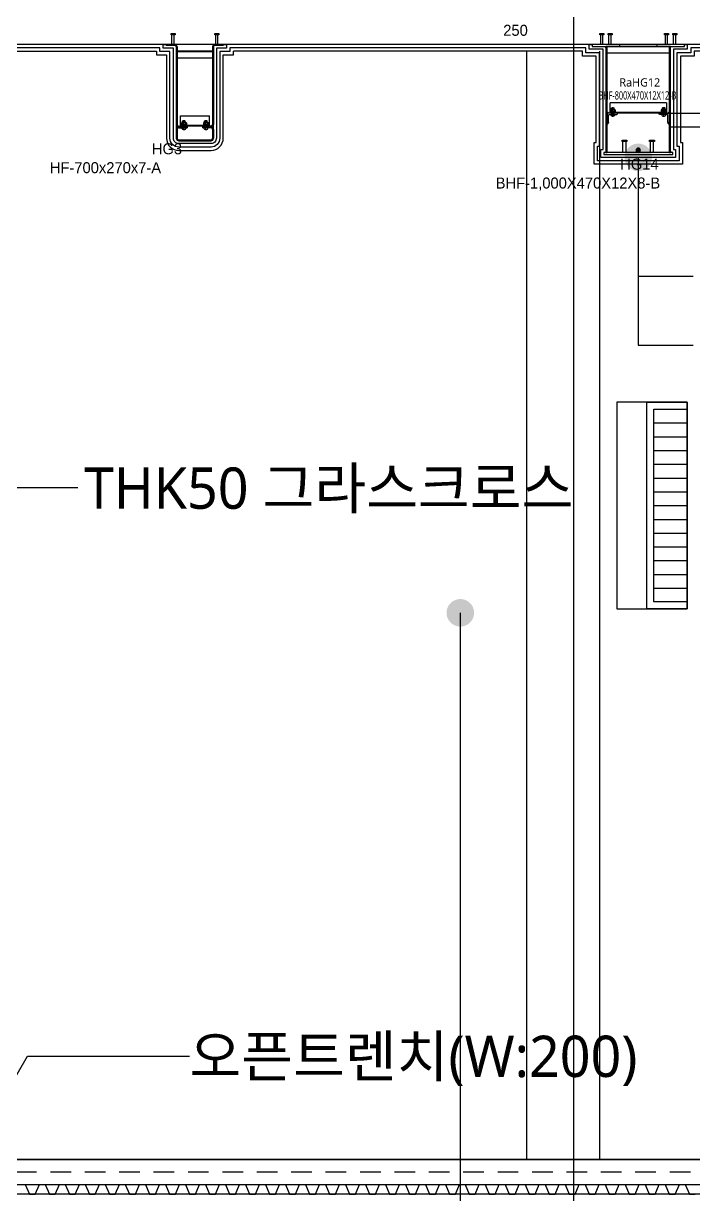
# Model space of a CAD drawing. Header units: millimetres. Extents: x 0 to 244676, y -5263 to 84354.
# Drawn here: x 154304 to 159173, y 58225 to 66731 of the extents above; entities that cross this region are included whole.
import ezdxf
from ezdxf.enums import TextEntityAlignment as Align

# ---------------------------------------------------------------- set-up
doc = ezdxf.new("R2010")
doc.units = ezdxf.units.MM
doc.header["$LTSCALE"] = 100
doc.header["$MEASUREMENT"] = 0
doc.header["$PDSIZE"] = -10
for name, pattern in [('CENTER', [2, 1.25, -0.25, 0.25, -0.25]), ('HID', [2.5, 1.5, -1]), ('HIDDEN', [9.525, 6.35, -3.175])]:
    doc.linetypes.add(name, pattern=pattern)
doc.layers.get('0').update_dxf_attribs({"linetype": 'CONTINUOUS'})
doc.layers.get('Defpoints').update_dxf_attribs({"color": 171, "linetype": 'CONTINUOUS'})
for name, color, linetype in [('251', 251, 'CONTINUOUS'), ('BOLT', 6, 'CONTINUOUS'), ('cen', 14, 'CONTINUOUS'), ('CEN(ST)', 1, 'CENTER'), ('CON', 2, 'CONTINUOUS'), ('ELE-6', 8, 'CONTINUOUS'), ('FIN', 8, 'CONTINUOUS'), ('FIN(내화피복)', 8, 'CONTINUOUS'), ('HAT-252', 252, 'CONTINUOUS'), ('HF', 3, 'CONTINUOUS'), ('INS', 5, 'BATTING'), ('LED', 7, 'CONTINUOUS'), ('plate', 8, 'CONTINUOUS'), ('R', 3, 'CONTINUOUS'), ('SB', 7, 'CONTINUOUS'), ('STUD', 6, 'CONTINUOUS'), ('TEXT(MIN)', 7, 'CONTINUOUS'), ('W', 7, 'CONTINUOUS'), ('wire-meshes', 1, 'CONTINUOUS'), ('배수판', 5, 'CONTINUOUS')]:
    doc.layers.add(name, color=color, linetype=linetype)
doc.styles.add('CGS', font='cgse', dxfattribs={"bigfont": 'cgs'})
doc.styles.add('나눔바른고딕', font='NanumBarunGothic.ttf')
doc.linetypes.add('BATTING', pattern='A,0.0001,-0.1,[134,ltypeshp.shx,S=0.1,R=0,X=-0.1,Y=0],-0.2,[134,ltypeshp.shx,S=0.1,R=180,X=0.1,Y=0],-0.1', length=0.4001)
doc.dimstyles.new('NDIM 1200', dxfattribs={"dimscale": 500, "dimtxt": 3, "dimasz": 1, "dimexe": 2, "dimexo": 2, "dimgap": 1, "dimtad": 1, "dimdec": 0, "dimdsep": 46, "dimtxsty": 'CGS', "dimblk": 'DOT0', "dimcen": 1, "dimdle": 8, "dimclrd": 2, "dimclre": 2, "dimclrt": 2, "dimadec": 0, "dimazin": 0, "dimtfac": 1, "dimtdec": 0, "dimtix": 1, "dimtmove": 2, "dimatfit": 3, "dimldrblk": 'DOT0', "dimfxl": 1, "dimtolj": 1, "dimtzin": 0, "dimlwd": -1, "dimlwe": -1, "dimarcsym": 0})

# ---------------------------------------------------------------- blocks, each defined once
blk = doc.blocks.new('SB16')
at = {"layer": 'STUD'}
for p, q in [((-8, 0), (-8, 70)), ((8, 0), (8, 70))]:
    blk.add_line(p, q, dxfattribs=at)
blk.add_lwpolyline([(-14.5, 70), (-14.5, 80), (14.5, 80), (14.5, 70)], close=True, dxfattribs=at)
blk = doc.blocks.new('*U132')
at = {"layer": 'BOLT'}
for p, q in [((-20, 0), (20, 0)), ((-20, 0), (-20, -4.5)), ((-17, 15), (17, 15)), ((20, 0), (20, -4.5)), ((-20, -4.5), (20, -4.5)), ((-18, -18.8), (-18, -6.2)), ((-13.5, -4.5), (13.5, -4.5)), ((-13.5, -20.5), (13.5, -20.5)), ((-10, -20.5), (-10, -31.2)), ((-10, -31.2), (-8, -33.2)), ((-10, -31.2), (10, -31.2)), ((-9, -18.8), (-9, -6.2)), ((-8, -33.2), (8, -33.2)), ((10, -31.2), (8, -33.2)), ((9, -18.8), (9, -6.2)), ((10, -20.5), (10, -31.2)), ((18, -18.8), (18, -6.2))]:
    blk.add_line(p, q, dxfattribs=at)
at = {"layer": 'BOLT', "linetype": 'HIDDEN'}
for p, q in [((-10, 15), (-10, 0)), ((10, 15), (10, 0))]:
    blk.add_line(p, q, dxfattribs=at)
at = {"layer": 'BOLT'}
for centre, radius, start, end in [((0, 10.3), 17.6, 15.51871, 164.48129), ((-13.5, -11.2), 6.71, 47.89655, 132.10345), ((-13.5, -13.8), 6.71, 227.89655, 312.10345), ((0, -28.7), 24.2, 68.21321, 111.78679), ((0, 3.7), 24.2, 248.21321, 291.78679), ((13.5, -11.2), 6.71, 47.89655, 132.10345), ((13.5, -13.8), 6.71, 227.89655, 312.10345)]:
    blk.add_arc(centre, radius, start, end, dxfattribs=at)
at = {"layer": 'cen'}
blk.add_line((0, 32.8), (0, -38.3), dxfattribs=at)
blk = doc.blocks.new('W')
at = {"layer": 'W'}
h = blk.add_hatch(color=256, dxfattribs=at)
h.dxf.hatch_style = 1
edge = h.paths.add_edge_path()
edge.add_line((0, 0), (0, 7.5))
edge.add_arc((0, 0), 7.5, 90, 180)
edge.add_line((-7.5, 0), (0, 0))
blk.add_lwpolyline([(0, 0), (0, 7.5, 0.414214), (-7.5, 0)], format="xyb", close=True, dxfattribs=at)
blk = doc.blocks.new('*U131')
at = {"layer": 'STUD', "color": 0, "linetype": 'ByBlock'}
for p, q in [((0, 11), (-80, 11)), ((0, -11), (-80, -11))]:
    blk.add_line(p, q, dxfattribs=at)
blk.add_lwpolyline([(-80, -17.5), (-90, -17.5), (-90, 17.5), (-80, 17.5)], close=True, dxfattribs=at)
blk = doc.blocks.new('R')
at = {"layer": 'R', "const_width": 15}
blk.add_lwpolyline([(-7.5, -15, 1), (7.5, -15, 1)], format="xyb", close=True, dxfattribs=at)
at = {"layer": 'R'}
blk.add_circle((0, -15), 15, dxfattribs=at)
blk = doc.blocks.new('HG11B-sec')
at = {"layer": 'W'}
h = blk.add_hatch(color=256, dxfattribs=at)
h.dxf.hatch_style = 1
h.paths.add_polyline_path([(25, 785), (15, 775), (15, 785)])
h = blk.add_hatch(color=256, dxfattribs=at)
h.dxf.hatch_style = 1
h.paths.add_polyline_path([(475, 785), (485, 775), (485, 785)])
h = blk.add_hatch(color=256, dxfattribs=at)
h.dxf.hatch_style = 1
edge = h.paths.add_edge_path()
edge.add_line((25, 225), (25, 217.5))
edge.add_arc((15.9, 233.2), 18.2, 300.24012, 362.53896)
edge.add_arc((23.4, 235.6), 10.7, 278.68434, 351.31566, ccw=False)
h = blk.add_hatch(color=256, dxfattribs=at)
h.dxf.hatch_style = 1
edge = h.paths.add_edge_path()
edge.add_line((475, 225), (475, 217.5))
edge.add_arc((484.1, 233.2), 18.2, 177.46104, 239.75988, ccw=False)
edge.add_arc((476.6, 235.6), 10.7, 188.68434, 261.31566)
h = blk.add_hatch(color=256, dxfattribs=at)
h.dxf.hatch_style = 1
h.paths.add_polyline_path([(25, 15), (15, 25), (15, 15)])
h = blk.add_hatch(color=256, dxfattribs=at)
h.dxf.hatch_style = 1
h.paths.add_polyline_path([(475, 15), (485, 25), (485, 15)])
at = {"layer": 'Defpoints'}
for p in [(15, 780), (485, 780), (250, 15), (250, 0)]:
    blk.add_point(p, dxfattribs=at)
at = {"layer": 'HF', "linetype": 'ByBlock'}
for p, q in [((115, 800), (-85, 800)), ((-85, 800), (-85, 785)), ((-85, 785), (115, 785)), ((115, 785), (115, 800)), ((585, 800), (385, 800)), ((385, 800), (385, 785)), ((385, 785), (585, 785)), ((585, 785), (585, 800))]:
    blk.add_line(p, q, dxfattribs=at)
for points in [[(15, 15), (25, 15), (25, 785), (15, 785)], [(475, 15), (485, 15), (485, 785), (475, 785)], [(0, 0), (500, 0), (500, 15), (0, 15)]]:
    blk.add_lwpolyline(points, close=True, dxfattribs=at)
for points in [[(43, 291), (91, 291, 0.414214), (100, 300), (25, 300), (25, 225, 0.414214), (34, 234), (34, 282, -0.414214)], [(457, 291), (409, 291, -0.414214), (400, 300), (475, 300), (475, 225, -0.414214), (466, 234), (466, 282, 0.414214)]]:
    blk.add_lwpolyline(points, format="xyb", close=True, dxfattribs=at)
at = {"layer": 'plate'}
for p, q in [((475, 785), (25, 785)), ((475, 785), (25, 785)), ((475, 785), (25, 785)), ((475, 781), (25, 781)), ((475, 781), (25, 781)), ((475, 781), (25, 781)), ((475, 735), (25, 735)), ((475, 735), (25, 735)), ((475, 735), (25, 735)), ((455, 375), (45, 375)), ((45, 300), (45, 375)), ((455, 375), (455, 300)), ((455, 306), (45, 306)), ((455, 300), (45, 300))]:
    blk.add_line(p, q, dxfattribs=at)
at = {"layer": 'W'}
for points in [[(25, 785), (15, 775), (15, 785)], [(475, 785), (485, 775), (485, 785)], [(25, 15), (15, 25), (15, 15)], [(475, 15), (485, 25), (485, 15)]]:
    blk.add_lwpolyline(points, close=True, dxfattribs=at)
for points in [[(25, 225), (25, 217.5, 0.278729), (34, 234, -0.327968)], [(475, 225), (475, 217.5, -0.278729), (466, 234, 0.327968)]]:
    blk.add_lwpolyline(points, format="xyb", close=True, dxfattribs=at)
at = {"xscale": -1}
blk.add_blockref('W', (25, 300), dxfattribs=at)
blk.add_blockref('W', (475, 300))
at = {"xscale": -1.066666666666665, "yscale": 1.066666666666665, "zscale": 1.066666666666665, "rotation": 180}
blk.add_blockref('R', (250, 15), dxfattribs=at)
at = {"layer": 'plate', "xscale": -1, "rotation": 180}
blk.add_blockref('*U132', (65, 306), dxfattribs=at)
at = {"layer": 'plate', "rotation": 180}
blk.add_blockref('*U132', (435, 306), dxfattribs=at)
at = {"layer": 'SB', "color": 4, "rotation": 270}
for p in [(150, 15), (350, 15)]:
    blk.add_blockref('*U131', p, dxfattribs=at)
at = {"layer": 'STUD'}
for p in [(-15, 800), (45, 800), (455, 800), (515, 800)]:
    blk.add_blockref('SB16', p, dxfattribs=at)
at = {"layer": 'Defpoints', "style": '나눔바른고딕'}
blk.add_text('RaHG12', height=60, dxfattribs=at).set_placement((261.4, 475.7), align=Align.BOTTOM_CENTER)
at = {"layer": 'Defpoints', "style": '나눔바른고딕', "width": 0.6}
blk.add_text('BHF-800X470X12X12-B', height=60, dxfattribs=at).set_placement((243.7, 381.3), align=Align.BOTTOM_CENTER)
blk = doc.blocks.new('*U162')
at = {"layer": 'BOLT'}
for p, q in [((-20, 0), (20, 0)), ((-20, 0), (-20, -4.5)), ((-17, 18), (17, 18)), ((20, 0), (20, -4.5)), ((-20, -4.5), (20, -4.5)), ((-18, -18.8), (-18, -6.2)), ((-13.5, -4.5), (13.5, -4.5)), ((-13.5, -20.5), (13.5, -20.5)), ((-10, -20.5), (-10, -31.2)), ((-10, -31.2), (-8, -33.2)), ((-10, -31.2), (10, -31.2)), ((-9, -18.8), (-9, -6.2)), ((-8, -33.2), (8, -33.2)), ((10, -31.2), (8, -33.2)), ((9, -18.8), (9, -6.2)), ((10, -20.5), (10, -31.2)), ((18, -18.8), (18, -6.2))]:
    blk.add_line(p, q, dxfattribs=at)
at = {"layer": 'BOLT', "linetype": 'HIDDEN'}
for p, q in [((-10, 18), (-10, 0)), ((10, 18), (10, 0))]:
    blk.add_line(p, q, dxfattribs=at)
at = {"layer": 'BOLT'}
for centre, radius, start, end in [((0, 13.3), 17.6, 15.51871, 164.48129), ((-13.5, -11.2), 6.71, 47.89655, 132.10345), ((-13.5, -13.8), 6.71, 227.89655, 312.10345), ((0, -28.7), 24.2, 68.21321, 111.78679), ((0, 3.7), 24.2, 248.21321, 291.78679), ((13.5, -11.2), 6.71, 47.89655, 132.10345), ((13.5, -13.8), 6.71, 227.89655, 312.10345)]:
    blk.add_arc(centre, radius, start, end, dxfattribs=at)
at = {"layer": 'cen'}
blk.add_line((0, 35.8), (0, -38.3), dxfattribs=at)
blk = doc.blocks.new('*U171')
at = {"layer": 'Defpoints'}
blk.add_point((0, 0), dxfattribs=at)
at = {"layer": 'HF'}
for p, q in [((-209, 0), (-147, 0)), ((-209, 0), (-209, -6)), ((209, 0), (147, 0)), ((209, 0), (209, -6)), ((-209, -6), (-147, -6)), ((-135, -18), (-135, -582)), ((-129, -18), (-129, -582)), ((129, -18), (129, -582)), ((135, -18), (135, -582)), ((209, -6), (147, -6)), ((-117, -594), (-55, -594)), ((-55, -594), (-55, -600)), ((117, -594), (55, -594)), ((55, -594), (55, -600)), ((-135, -618), (-135, -682)), ((-129, -618), (-129, -682)), ((-117, -600), (-55, -600)), ((-117, -606), (-55, -606)), ((-55, -600), (-55, -606)), ((117, -600), (55, -600)), ((55, -600), (55, -606)), ((117, -606), (55, -606)), ((129, -618), (129, -682)), ((135, -618), (135, -682)), ((-117, -694), (117, -694)), ((-117, -700), (117, -700))]:
    blk.add_line(p, q, dxfattribs=at)
for centre, radius, start, end in [((-147, -18), 18, 360, 450), ((147, -18), 18, 90, 180), ((-147, -18), 12, 360, 450), ((147, -18), 12, 90, 180), ((-117, -582), 18, 180, 270), ((-117, -582), 12, 180, 270), ((117, -582), 12, 270, 360), ((117, -582), 18, 270, 360), ((-117, -618), 18, 90, 180), ((-117, -618), 12, 90, 180), ((117, -618), 18, 0, 90), ((117, -618), 12, 0, 90), ((-117, -682), 18, 180, 270), ((-117, -682), 12, 180, 270), ((117, -682), 12, 270, 360), ((117, -682), 18, 270, 360)]:
    blk.add_arc(centre, radius, start, end, dxfattribs=at)
blk = doc.blocks.new('DOT0')
blk.add_line((-3, 0), (3, 0))
at = {"color": 6}
blk.add_circle((0, 0), 0.75, dxfattribs=at)

msp = doc.modelspace()

# ---------------------------------------------------------------- hatches: boundary and pattern name
at = {"layer": 'HAT-252', "ltscale": 10000}
h = msp.add_hatch(dxfattribs=at)
h.set_pattern_fill('ANSI37', color=256, scale=3000)
edge = h.paths.add_edge_path()
edge.add_line((216500, 67229), (216500, 53009))
edge.add_line((216500, 53009), (143300, 53009))
edge.add_line((143300, 53009), (143300, 56569))
edge.add_line((143300, 56569), (153934.6, 56569))
edge.add_line((153934.6, 56569), (154685.2, 57869))
edge.add_line((154685.2, 57869), (180663, 57869))
edge.add_line((180663, 57869), (181240.4, 56869))
edge.add_line((181240.4, 56869), (195468.4, 56869))
edge.add_line((195468.4, 56869), (196565.4, 54969))
edge.add_line((196565.4, 54969), (198700, 54969))
edge.add_line((198700, 54969), (198700, 55029))
edge.add_line((198700, 55029), (198600, 55029))
edge.add_line((198600, 55029), (198600, 57229))
edge.add_line((198600, 57229), (198035, 57229))
edge.add_line((198035, 57229), (198035, 66544))
edge.add_line((198035, 66544), (199000, 66544))
edge.add_line((199000, 66544), (199000, 66579))
edge.add_line((199000, 66579), (200641, 66579))
edge.add_line((200641, 66579), (200641, 66573))
edge.add_line((200641, 66573), (200703, 66573))
edge.add_arc((200703, 66561), 12, 0, 90, ccw=False)
edge.add_line((200715, 66561), (200715, 65897))
edge.add_arc((200733, 65897), 18, 180, 270)
edge.add_line((200733, 65879), (200967, 65879))
edge.add_arc((200967, 65897), 18, 270, 360)
edge.add_line((200985, 65897), (200985, 66561))
edge.add_arc((200997, 66561), 12, 90, 180, ccw=False)
edge.add_line((200997, 66573), (201059, 66573))
edge.add_line((201059, 66573), (201059, 66579))
edge.add_line((201059, 66579), (203891, 66579))
edge.add_line((203891, 66579), (203891, 66573))
edge.add_line((203891, 66573), (203953, 66573))
edge.add_arc((203953, 66561), 12, 0, 90, ccw=False)
edge.add_line((203965, 66561), (203965, 65897))
edge.add_arc((203983, 65897), 18, 180, 270)
edge.add_line((203983, 65879), (204217, 65879))
edge.add_arc((204217, 65897), 18, 270, 360)
edge.add_line((204235, 65897), (204235, 66561))
edge.add_arc((204247, 66561), 12, 90, 180, ccw=False)
edge.add_line((204247, 66573), (204309, 66573))
edge.add_line((204309, 66573), (204309, 66579))
edge.add_line((204309, 66579), (207141, 66579))
edge.add_line((207141, 66579), (207141, 66573))
edge.add_line((207141, 66573), (207203, 66573))
edge.add_arc((207203, 66561), 12, 0, 90, ccw=False)
edge.add_line((207215, 66561), (207215, 65897))
edge.add_arc((207233, 65897), 18, 180, 270)
edge.add_line((207233, 65879), (207467, 65879))
edge.add_arc((207467, 65897), 18, 270, 360)
edge.add_line((207485, 65897), (207485, 66561))
edge.add_arc((207497, 66561), 12, 90, 180, ccw=False)
edge.add_line((207497, 66573), (207559, 66573))
edge.add_line((207559, 66573), (207559, 66579))
edge.add_line((207559, 66579), (210500, 66579))
edge.add_line((210500, 66579), (210500, 65979))
edge.add_line((210500, 65979), (210700, 65979))
edge.add_line((210700, 65979), (210700, 57229))
edge.add_line((210700, 57229), (207500, 57229))
edge.add_line((207500, 57229), (207500, 55029))
edge.add_line((207500, 55029), (207400, 55029))
edge.add_line((207400, 55029), (207400, 54969))
edge.add_line((207400, 54969), (211600, 54969))
edge.add_line((211600, 54969), (211600, 55029))
edge.add_line((211600, 55029), (211500, 55029))
edge.add_line((211500, 55029), (211500, 65929))
edge.add_line((211500, 65929), (211535, 65929))
edge.add_line((211535, 65929), (211535, 67229))
edge.add_line((211535, 67229), (216500, 67229))

# ---------------------------------------------------------------- linework, layer by layer
at = {"layer": '251', "ltscale": 0.5}
msp.add_lwpolyline([(153850, 66529), (155270, 66529), (155270, 66502), (155344, 66502), (155344, 65897, 0.414214), (155433, 65808), (155667, 65808, 0.414214), (155756, 65897), (155756, 66502), (155830, 66502), (155830, 66529)], format="xyb", dxfattribs=at)
at = {"layer": 'CEN(ST)', "ltscale": 10000}
for p, q in [((158300, 74941), (158300, 53009)), ((142300, 58479), (216500, 58479))]:
    msp.add_line(p, q, dxfattribs=at)
at = {"layer": 'CON', "ltscale": 10000}
msp.add_line((197200, 66579), (143300, 66579), dxfattribs=at)
at = {"layer": 'CON', "ltscale": 0.1}
msp.add_line((181375, 58229), (153800, 58229), dxfattribs=at)
at = {"layer": 'ELE-6', "ltscale": 10000}
for p, q in [((157960.2, 66529), (157960.2, 58479)), ((158489.8, 66529), (158489.8, 58479)), ((159006.4, 66079), (169665, 66079)), ((159006.4, 65979), (169665, 65979))]:
    msp.add_line(p, q, dxfattribs=at)
at = {"layer": 'FIN'}
for points in [[(165400, 58479), (154000, 58479), (154000, 58379), (153800, 58379), (153800, 58479)], [(153800, 58299), (181375, 58299)]]:
    msp.add_lwpolyline(points, dxfattribs=at)
at = {"layer": 'FIN(내화피복)', "ltscale": 10000}
msp.add_lwpolyline([(155341, 66579), (155341, 66573), (155403, 66573, -0.414214), (155415, 66561), (155415, 65897, 0.414214), (155433, 65879), (155667, 65879, 0.414214), (155685, 65897), (155685, 66561, -0.414214), (155697, 66573), (155759, 66573), (155759, 66579), (155780, 66579), (155780, 66552), (155706, 66552), (155706, 65897, -0.414214), (155667, 65858), (155433, 65858, -0.414214), (155394, 65897), (155394, 66552), (155320, 66552), (155320, 66579)], format="xyb", close=True, dxfattribs=at)
for points in [[(165550, 66529), (159177.4, 66529), (159177.4, 66493), (159077.4, 66493), (159077.4, 65865), (159092.4, 65865), (159092.4, 65708), (158450.4, 65708), (158450.4, 65865), (158465.4, 65865), (158465.4, 66493), (158365.4, 66493), (158365.4, 66529), (155830, 66529)], [(159127.4, 66579), (159127.4, 66543), (159027.4, 66543), (159027.4, 65815), (159042.4, 65815), (159042.4, 65758), (158500.4, 65758), (158500.4, 65815), (158515.4, 65815), (158515.4, 66543), (158415.4, 66543), (158415.4, 66579), (158436.4, 66579), (158436.4, 66564), (158536.4, 66564), (158536.4, 65794), (158521.4, 65794), (158521.4, 65779), (159021.4, 65779), (159021.4, 65794), (159006.4, 65794), (159006.4, 66564), (159106.4, 66564), (159106.4, 66579), (159127.4, 66579)]]:
    msp.add_lwpolyline(points, dxfattribs=at)
at = {"layer": 'INS', "ltscale": 0.6}
msp.add_lwpolyline([(165600, 66554), (159152.4, 66554), (159152.4, 66518), (159052.4, 66518), (159052.4, 65840), (159067.4, 65840), (159067.4, 65733), (158475.4, 65733), (158475.4, 65840), (158490.4, 65840), (158490.4, 66518), (158390.4, 66518), (158390.4, 66554), (155805, 66554), (155805, 66527), (155731, 66527), (155731, 65897, -0.414214), (155667, 65833), (155433, 65833, -0.414214), (155369, 65897), (155369, 66527), (155295, 66527), (155295, 66554), (153825, 66554)], format="xyb", dxfattribs=at)
at = {"layer": 'LED', "ltscale": 10000}
msp.add_lwpolyline([(158771.4, 64894.9), (158771.4, 64394.9), (159171.4, 64394.9)], dxfattribs=at)
at = {"layer": 'LED'}
msp.add_lwpolyline([(153900, 58479), (154333, 59229), (155510, 59229)], dxfattribs=at)
at = {"layer": 'plate'}
for p, q in [((155679, 66529), (155421, 66529)), ((155679, 66525), (155421, 66525)), ((155679, 66479), (155421, 66479)), ((155445, 65985), (155445, 66060)), ((155445, 66060), (155655, 66060)), ((155655, 65985), (155655, 66060))]:
    msp.add_line(p, q, dxfattribs=at)
for points in [[(155445, 65991), (155655, 65991)], [(155655, 65985), (155445, 65985)]]:
    msp.add_lwpolyline(points, dxfattribs=at)
at = {"layer": 'wire-meshes', "linetype": 'HID'}
msp.add_lwpolyline([(154000, 58389), (165400, 58389)], dxfattribs=at)
at = {"layer": '배수판'}
msp.add_lwpolyline([(154274.7, 58299), (154317.5, 58299), (154347.4, 58229), (154390.2, 58229), (154420.1, 58299), (154462.9, 58299), (154492.8, 58229), (154535.6, 58229), (154565.5, 58299), (154608.3, 58299), (154638.2, 58229), (154681, 58229), (154710.9, 58299), (154753.7, 58299), (154783.6, 58229), (154826.4, 58229), (154856.3, 58299), (154899.1, 58299), (154929, 58229), (154971.8, 58229), (155001.7, 58299), (155044.5, 58299), (155074.4, 58229), (155117.2, 58229), (155147.1, 58299), (155189.9, 58299), (155219.8, 58229), (155262.6, 58229), (155292.5, 58299), (155335.3, 58299), (155365.2, 58229), (155408, 58229), (155437.9, 58299), (155480.7, 58299), (155510.6, 58229), (155553.4, 58229), (155583.3, 58299), (155626.1, 58299), (155656, 58229), (155698.8, 58229), (155728.7, 58299), (155771.5, 58299), (155801.4, 58229), (155844.2, 58229), (155874.1, 58299), (155916.9, 58299), (155946.8, 58229), (155989.6, 58229), (156019.5, 58299), (156062.3, 58299), (156092.2, 58229), (156135, 58229), (156164.9, 58299), (156207.7, 58299), (156237.6, 58229), (156280.4, 58229), (156310.3, 58299), (156353.1, 58299), (156383, 58229), (156425.7, 58229), (156455.7, 58299), (156498.4, 58299), (156528.4, 58229), (156571.1, 58229), (156601.1, 58299), (156643.8, 58299), (156673.8, 58229), (156716.5, 58229), (156746.5, 58299), (156789.2, 58299), (156819.2, 58229), (156861.9, 58229), (156891.9, 58299), (156934.6, 58299), (156964.6, 58229), (157007.3, 58229), (157037.3, 58299), (157080, 58299), (157110, 58229), (157152.7, 58229), (157182.7, 58299), (157225.4, 58299), (157255.4, 58229), (157276.8, 58229), (157298.1, 58229), (157328.1, 58299), (157370.8, 58299), (157400.8, 58229), (157443.5, 58229), (157473.5, 58299), (157494.8, 58299), (157513.2, 58299), (157543.1, 58229), (157585.9, 58229), (157615.8, 58299), (157658.6, 58299), (157688.5, 58229), (157731.3, 58229), (157761.2, 58299), (157804, 58299), (157833.9, 58229), (157876.7, 58229), (157906.6, 58299), (157949.4, 58299), (157979.3, 58229), (158022.1, 58229), (158052, 58299), (158094.8, 58299), (158124.7, 58229), (158167.4, 58229), (158197.4, 58299), (158240.1, 58299), (158270.1, 58229), (158312.8, 58229), (158342.8, 58299), (158385.5, 58299), (158415.5, 58229), (158458.2, 58229), (158488.2, 58299), (158530.9, 58299), (158560.9, 58229), (158603.6, 58229), (158633.6, 58299), (158676.3, 58299), (158706.3, 58229), (158749, 58229), (158779, 58299), (158821.7, 58299), (158851.7, 58229), (158894.4, 58229), (158924.4, 58299), (158967.1, 58299), (158997.1, 58229), (159039.8, 58229), (159069.8, 58299), (159112.5, 58299), (159142.5, 58229), (159185.2, 58229)], dxfattribs=at)

# ---------------------------------------------------------------- block references
msp.add_blockref('HG11B-sec', (158521.4, 65779))
at = {"layer": 'BOLT', "rotation": 180}
for p in [(155470, 65991), (155630, 65991)]:
    msp.add_blockref('*U162', p, dxfattribs=at)
at = {"layer": 'HF'}
msp.add_blockref('*U171', (155550, 66579), dxfattribs=at)
at = {"layer": 'STUD'}
for p in [(155391, 66579), (155709, 66579)]:
    msp.add_blockref('SB16', p, dxfattribs=at)

# ---------------------------------------------------------------- texts
at = {"layer": 'Defpoints', "style": 'CGS'}
for s, p in [('250', (157879.6, 66617)), ('HG3', (155347.1, 65756.6)), ('HF-700x270x7-A', (154900.1, 65619.3)), ('HG14', (158780, 65645.1)), ('BHF-1,000X470X12X8-B', (158333, 65507.8))]:
    msp.add_text(s, height=80, dxfattribs=at).set_placement(p, align=Align.BOTTOM_CENTER)
at = {"layer": 'TEXT(MIN)', "style": '나눔바른고딕'}
for s, p in [('THK50 그라스크로스', (154744.2, 63355.7)), ('오픈트렌치(W:200)', (155510, 59229))]:
    msp.add_text(s, height=300, dxfattribs=at).set_placement(p, align=Align.MIDDLE_LEFT)

# ---------------------------------------------------------------- leaders
at = {"layer": 'LED', "ltscale": 10000}
for points in [[(158771.4, 65758), (158771.4, 64894.9), (159171.4, 64894.9)], [(153800, 63361), (154700, 63361)], [(157478.5, 62450.3), (157478.5, 52709)]]:
    msp.add_leader(points, dimstyle='NDIM 1200', override={"dimasz": 0.4, "dimtad": 0, "dimclrd": 256, "dimldrblk": 'Dot'}, dxfattribs=at)

# ---------------------------------------------------------------- next in the draw order: wipeouts: each hides what was drawn before it
at = {"ltscale": 10000}
msp.add_wipeout([(158833.9, 63979), (159127.2, 63979), (159127.2, 62479), (158833.9, 62479)], dxfattribs=at).dxf.layer = 'ELE-6'

# ---------------------------------------------------------------- next in the draw order: linework, layer by layer
at = {"layer": 'ELE-6', "ltscale": 10000}
for p, q in [((158883.9, 63829), (159127.2, 63829)), ((158883.9, 63729), (159127.2, 63729)), ((158883.9, 63629), (159127.2, 63629)), ((158883.9, 63529), (159127.2, 63529)), ((158883.9, 63429), (159127.2, 63429)), ((158883.9, 63329), (159127.2, 63329)), ((158883.9, 63229), (159127.2, 63229)), ((158883.9, 63129), (159127.2, 63129)), ((158883.9, 63029), (159127.2, 63029)), ((158883.9, 62929), (159127.2, 62929)), ((158883.9, 62829), (159127.2, 62829)), ((158883.9, 62729), (159127.2, 62729)), ((158883.9, 62629), (159127.2, 62629))]:
    msp.add_line(p, q, dxfattribs=at)
for points in [[(158615.8, 62479), (159127.2, 62479), (159127.2, 63979), (158615.8, 63979)], [(158833.9, 63979), (159127.2, 63979), (159127.2, 62479), (158833.9, 62479)], [(158883.9, 63929), (159127.2, 63929), (159127.2, 62529), (158883.9, 62529)]]:
    msp.add_lwpolyline(points, close=True, dxfattribs=at)

doc.saveas('drawing.dxf')
